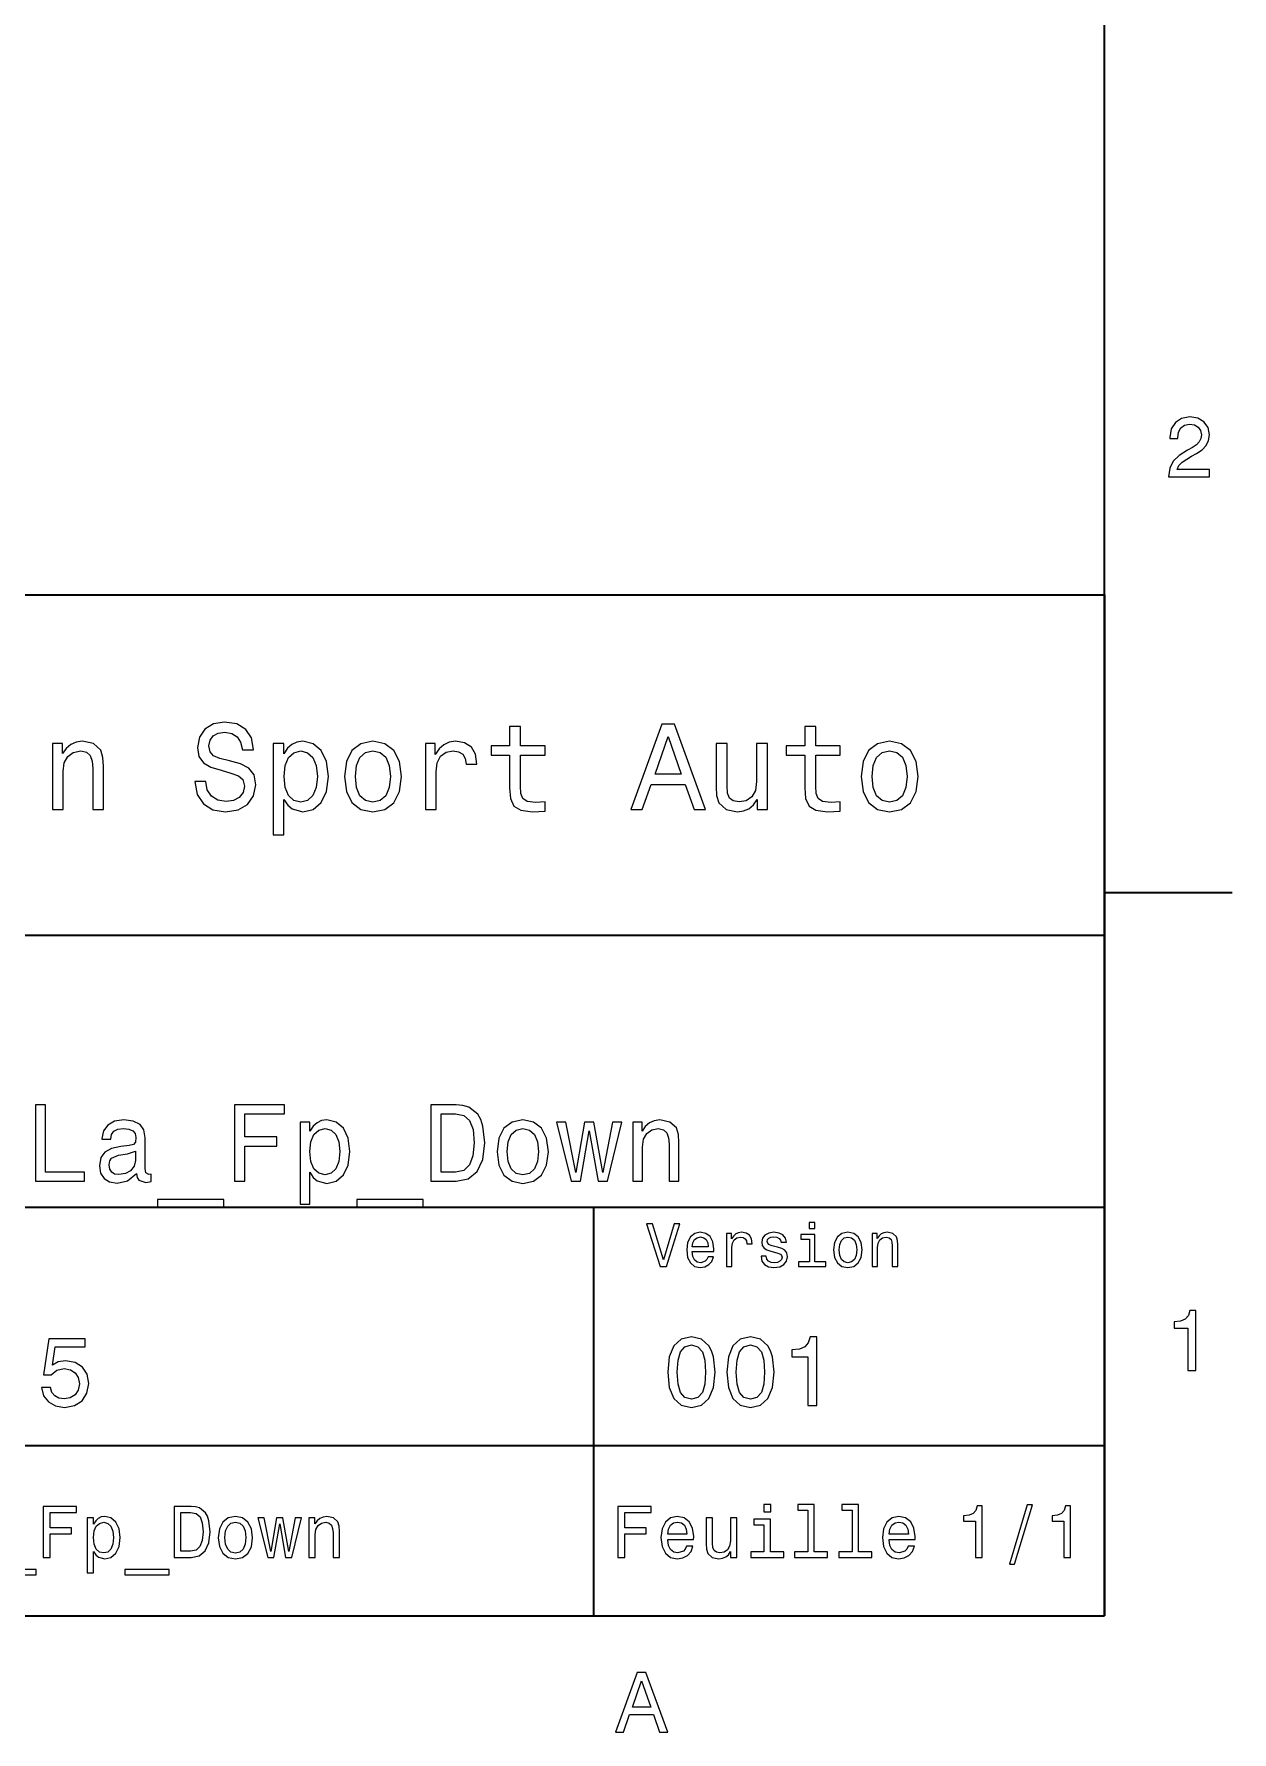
# Model space of a CAD drawing. Extents: x 0 to 297, y 0 to 210.
# Drawn here: x 224.1 to 294.5, y 3.2 to 103 of the extents above; entities that cross this region are included whole.
import ezdxf

# ---------------------------------------------------------------- set-up
doc = ezdxf.new("R2010")
doc.units = 0

msp = doc.modelspace()

# ---------------------------------------------------------------- linework, layer by layer
at = {"color": 7, "lineweight": 35}
for p, q in [((287, 10), (287, 200)), ((97, 70), (287, 70)), ((287, 70), (287, 10)), ((162, 50), (287, 50)), ((162, 34), (287, 34)), ((257, 10), (257, 34)), ((162, 20), (287, 20)), ((10, 10), (287, 10)), ((97, 10), (287, 10))]:
    msp.add_line(p, q, dxfattribs=at)
at = {"color": 7, "lineweight": 35, "ltscale": 0.1875}
msp.add_line((287, 52.5), (294.5, 52.5), dxfattribs=at)
at = {"color": 7, "lineweight": 13}
for points in [[(290.76947, 76.916786), (293.175079, 76.916786), (293.175079, 77.350502), (291.273773, 77.350502), (291.3797, 77.587532), (291.561249, 77.784218), (292.121033, 78.142288), (292.418579, 78.293587), (292.751434, 78.510445), (292.988464, 78.762604), (293.124634, 79.060158), (293.175079, 79.398056), (293.089355, 79.821686), (292.852325, 80.154541), (292.489197, 80.366356), (292.020172, 80.442001), (291.536041, 80.35627), (291.167877, 80.119232), (290.930847, 79.740997), (290.850159, 79.241714), (290.850159, 79.171112), (291.309082, 79.171112), (291.309082, 79.211456), (291.354462, 79.554398), (291.490631, 79.806557), (291.707489, 79.967941), (291.994965, 80.023415), (292.287476, 79.972984), (292.504333, 79.846901), (292.645538, 79.650215), (292.695984, 79.403099), (292.660675, 79.171112), (292.56485, 78.974426), (292.403473, 78.802956), (292.181549, 78.651657), (291.884003, 78.490273), (291.389771, 78.177589), (291.041779, 77.844742), (290.835022, 77.441284), (290.76947, 76.931915)], [(234.20462, 59.030979), (233.548996, 59.030979), (233.693085, 58.267288), (234.053314, 57.70533), (234.608078, 57.366714), (235.357361, 57.244236), (236.099426, 57.359509), (236.654175, 57.67651), (237.007202, 58.17363), (237.136902, 58.82925), (237.028824, 59.420029), (236.726227, 59.801872), (236.236313, 60.054031), (235.580704, 60.241352), (235.018738, 60.378242), (234.651306, 60.536743), (234.442368, 60.767288), (234.377533, 61.127522), (234.442368, 61.451729), (234.629684, 61.696686), (234.917877, 61.862389), (235.314133, 61.920029), (235.71759, 61.84798), (236.034592, 61.653458), (236.24353, 61.32925), (236.344391, 60.889767), (237, 60.889767), (237, 60.904179), (236.884735, 61.581409), (236.546112, 62.085732), (236.01297, 62.402737), (235.292511, 62.510807), (234.644104, 62.402737), (234.139771, 62.100143), (233.815567, 61.631844), (233.700287, 61.026657), (233.793961, 60.486309), (234.067734, 60.118874), (234.5, 59.873917), (235.09079, 59.6866), (235.674362, 59.520893), (236.113831, 59.362389), (236.380402, 59.131844), (236.47406, 58.757202), (236.387619, 58.375359), (236.164276, 58.087173), (235.825653, 57.907059), (235.386169, 57.849422), (234.896255, 57.928673), (234.521622, 58.159222), (234.283875, 58.533859)], [(252.05043, 60.579971), (252.05043, 58.64193), (252.093658, 58.015129), (252.29538, 57.582851), (252.698853, 57.330688), (253.383286, 57.244236), (254.132568, 57.280258), (254.132568, 57.827808), (253.585022, 57.78458), (253.087891, 57.842216), (252.82132, 58.022331), (252.706055, 58.324928), (252.684448, 58.75), (252.684448, 60.579971), (254.132568, 60.579971), (254.132568, 61.120316), (252.684448, 61.120316), (252.684448, 62.251438), (252.05043, 62.251438), (252.05043, 61.120316), (250.955322, 61.120316), (250.955322, 60.579971)], [(259.175781, 57.381123), (259.838623, 57.381123), (260.364563, 58.850864), (262.360229, 58.850864), (262.886169, 57.381123), (263.563416, 57.381123), (261.733429, 62.388329), (260.998566, 62.388329)], [(269.399109, 60.579971), (269.399109, 58.64193), (269.442352, 58.015129), (269.644073, 57.582851), (270.047546, 57.330688), (270.731995, 57.244236), (271.481262, 57.280258), (271.481262, 57.827808), (270.933716, 57.78458), (270.436584, 57.842216), (270.170013, 58.022331), (270.054749, 58.324928), (270.033142, 58.75), (270.033142, 60.579971), (271.481262, 60.579971), (271.481262, 61.120316), (270.033142, 61.120316), (270.033142, 62.251438), (269.399109, 62.251438), (269.399109, 61.120316), (268.304016, 61.120316), (268.304016, 60.579971)], [(225.177246, 57.381123), (225.811249, 57.381123), (225.811249, 59.614552), (225.876083, 60.12608), (226.085022, 60.500717), (226.409225, 60.731266), (226.841507, 60.817722), (227.187317, 60.745674), (227.403458, 60.551151), (227.511536, 60.226944), (227.547546, 59.794666), (227.547546, 57.381123), (228.181564, 57.381123), (228.181564, 59.924351), (228.15274, 60.435879), (228.023056, 60.86095), (227.597992, 61.25), (226.935165, 61.386887), (226.567719, 61.336452), (226.257935, 61.199566), (225.991364, 60.969017), (225.782425, 60.659222), (225.782425, 61.25), (225.177246, 61.25)], [(238.786743, 60.652016), (238.786743, 61.25), (238.15274, 61.25), (238.15274, 55.882565), (238.786743, 55.882565), (238.786743, 57.971901), (239.010101, 57.633286), (239.262253, 57.409943), (239.896271, 57.244236), (240.50145, 57.381123), (240.976959, 57.791786), (241.286743, 58.440201), (241.402023, 59.319164), (241.286743, 60.190922), (240.976959, 60.839336), (240.50145, 61.242794), (239.896271, 61.386887), (239.550446, 61.343658), (239.255051, 61.206772), (239.002899, 60.976223)], [(242.338623, 59.311958), (242.453888, 58.432995), (242.785309, 57.78458), (243.311249, 57.381123), (244.017303, 57.244236), (244.716141, 57.381123), (245.242081, 57.777374), (245.573486, 58.425793), (245.695969, 59.311958), (245.573486, 60.190922), (245.242081, 60.846542), (244.716141, 61.242794), (244.017303, 61.386887), (243.311249, 61.242794), (242.785309, 60.839336), (242.453888, 60.190922)], [(247.100861, 57.381123), (247.734863, 57.381123), (247.734863, 59.592937), (247.799713, 60.12608), (247.994232, 60.507923), (248.311249, 60.738472), (248.736313, 60.817722), (249.053314, 60.767288), (249.291077, 60.623199), (249.435165, 60.378242), (249.485596, 60.046829), (250.126801, 60.046829), (250.040344, 60.630402), (249.802597, 61.048271), (249.406342, 61.30043), (248.865997, 61.386887), (248.498566, 61.32925), (248.181549, 61.185158), (247.900574, 60.940201), (247.677246, 60.608788), (247.677246, 61.25), (247.100861, 61.25)], [(260.595093, 59.463257), (261.365997, 61.667866), (262.136902, 59.463257)], [(267.194519, 61.25), (266.560516, 61.25), (266.560516, 59.016571), (266.488464, 58.497837), (266.279541, 58.123196), (265.955322, 57.892651), (265.530243, 57.820602), (265.19165, 57.878242), (264.975494, 58.051151), (264.853027, 58.346542), (264.824219, 58.764408), (264.824219, 61.25), (264.190186, 61.25), (264.190186, 58.706772), (264.211792, 58.195244), (264.348694, 57.770172), (264.766571, 57.381123), (265.436584, 57.244236), (265.796814, 57.294666), (266.106628, 57.424351), (266.373199, 57.647694), (266.589325, 57.971901), (266.589325, 57.381123), (267.194519, 57.381123)], [(272.698853, 59.311958), (272.814117, 58.432995), (273.145508, 57.78458), (273.671448, 57.381123), (274.377502, 57.244236), (275.076355, 57.381123), (275.602295, 57.777374), (275.933716, 58.425793), (276.056183, 59.311958), (275.933716, 60.190922), (275.602295, 60.846542), (275.076355, 61.242794), (274.377502, 61.386887), (273.671448, 61.242794), (273.145508, 60.839336), (272.814117, 60.190922)], [(239.788193, 57.8134), (239.363129, 57.907059), (239.053314, 58.195244), (238.858795, 58.663544), (238.793945, 59.319164), (238.858795, 59.967579), (239.053314, 60.435879), (239.363129, 60.716858), (239.788193, 60.817722), (240.177246, 60.716858), (240.48703, 60.428673), (240.681564, 59.960373), (240.753601, 59.319164), (240.681564, 58.67075), (240.48703, 58.195244), (240.177246, 57.907059)], [(242.98703, 59.319164), (243.05188, 59.967579), (243.253601, 60.435879), (243.57782, 60.72406), (244.017303, 60.824928), (244.449585, 60.72406), (244.773773, 60.443081), (244.97551, 59.967579), (245.047546, 59.319164), (244.97551, 58.663544), (244.773773, 58.188038), (244.449585, 57.899853), (244.017303, 57.806194), (243.57782, 57.899853), (243.253601, 58.188038), (243.05188, 58.663544)], [(273.34726, 59.319164), (273.412109, 59.967579), (273.613831, 60.435879), (273.938019, 60.72406), (274.377502, 60.824928), (274.809784, 60.72406), (275.134003, 60.443081), (275.335724, 59.967579), (275.407776, 59.319164), (275.335724, 58.663544), (275.134003, 58.188038), (274.809784, 57.899853), (274.377502, 57.806194), (273.938019, 57.899853), (273.613831, 58.188038), (273.412109, 58.663544)], [(224.183716, 35.530258), (227.075653, 35.530258), (227.075653, 36.074928), (224.780258, 36.074928), (224.780258, 40.030258), (224.183716, 40.030258)], [(235.881119, 35.530258), (236.484146, 35.530258), (236.484146, 37.598701), (238.377518, 37.598701), (238.377518, 38.136887), (236.484146, 38.136887), (236.484146, 39.485588), (238.811951, 39.485588), (238.811951, 40.030258), (235.881119, 40.030258)], [(248.914261, 40.030258), (247.416412, 40.030258), (247.416412, 35.530258), (248.914261, 35.530258), (249.621033, 35.672909), (250.14624, 36.107349), (250.470459, 36.814121), (250.587173, 37.780258), (250.483429, 38.76585), (250.353745, 39.1549), (250.17218, 39.466137), (249.646973, 39.887608), (249.303314, 39.991352)], [(230.129684, 35.98415), (230.129684, 35.964695), (230.162094, 35.744236), (230.259369, 35.588615), (230.667862, 35.465416), (230.985596, 35.517288), (230.985596, 35.958214), (230.849426, 35.938759), (230.667862, 36.023052), (230.635437, 36.282421), (230.635437, 38.085014), (230.557632, 38.545387), (230.330688, 38.869595), (229.93515, 39.064121), (229.377518, 39.135445), (228.832855, 39.057636), (228.430832, 38.837173), (228.177948, 38.493515), (228.093658, 38.039623), (228.093658, 38.000721), (228.605896, 38.000721), (228.651291, 38.273052), (228.793945, 38.467579), (229.027374, 38.584293), (229.358063, 38.629681), (229.675781, 38.59726), (229.90274, 38.5), (230.03891, 38.331409), (230.08429, 38.09798), (230.05835, 37.825645), (229.954605, 37.68948), (229.695236, 37.624638), (229.208923, 37.572765), (228.651291, 37.456051), (228.255768, 37.248558), (228.022339, 36.924351), (227.951004, 36.444523), (228.015839, 36.016571), (228.216858, 35.698845), (228.541061, 35.497837), (228.988464, 35.426514), (229.591492, 35.562679)], [(240.309784, 38.474064), (240.309784, 39.012245), (239.739197, 39.012245), (239.739197, 34.181557), (240.309784, 34.181557), (240.309784, 36.061958), (240.510803, 35.757202), (240.737747, 35.556194), (241.30835, 35.407059), (241.853027, 35.530258), (242.280975, 35.899857), (242.559784, 36.483429), (242.663544, 37.274494), (242.559784, 38.059078), (242.280975, 38.642651), (241.853027, 39.005764), (241.30835, 39.135445), (240.997116, 39.096542), (240.731262, 38.973343), (240.504318, 38.76585)], [(248.868866, 39.492073), (249.361664, 39.394814), (249.698837, 39.096542), (249.899841, 38.564842), (249.964691, 37.780258), (249.893372, 37.021614), (249.692352, 36.489914), (249.348694, 36.172188), (248.868866, 36.068443), (248.01944, 36.068443), (248.01944, 39.492073)], [(251.313385, 37.268009), (251.417145, 36.476944), (251.715408, 35.893372), (252.188751, 35.530258), (252.824203, 35.407059), (253.453156, 35.530258), (253.926514, 35.886887), (254.224777, 36.470459), (254.335007, 37.268009), (254.224777, 38.059078), (253.926514, 38.649136), (253.453156, 39.005764), (252.824203, 39.135445), (252.188751, 39.005764), (251.715408, 38.642651), (251.417145, 38.059078)], [(256.208923, 35.530258), (256.727661, 38.48703), (257.246399, 35.530258), (257.791077, 35.530258), (258.646973, 39.012245), (258.095825, 39.012245), (257.518738, 36.055473), (257.00647, 39.012245), (256.442352, 39.012245), (255.930115, 36.055473), (255.353027, 39.012245), (254.80835, 39.012245), (255.664261, 35.530258)], [(259.28891, 35.530258), (259.859497, 35.530258), (259.859497, 37.540344), (259.917847, 38.000721), (260.105896, 38.337894), (260.397705, 38.545387), (260.786743, 38.623199), (261.097961, 38.558357), (261.292511, 38.383286), (261.389771, 38.091499), (261.42218, 37.70245), (261.42218, 35.530258), (261.992798, 35.530258), (261.992798, 37.819164), (261.966858, 38.279537), (261.850128, 38.662102), (261.46759, 39.012245), (260.871033, 39.135445), (260.540344, 39.090057), (260.261536, 38.966858), (260.021606, 38.759365), (259.833557, 38.480545), (259.833557, 39.012245), (259.28891, 39.012245)], [(241.21109, 35.919308), (240.828522, 36.003601), (240.549713, 36.262966), (240.374634, 36.684437), (240.316284, 37.274494), (240.374634, 37.858067), (240.549713, 38.279537), (240.828522, 38.532421), (241.21109, 38.623199), (241.561234, 38.532421), (241.840057, 38.273052), (242.015121, 37.851585), (242.079956, 37.274494), (242.015121, 36.690922), (241.840057, 36.262966), (241.561234, 36.003601)], [(251.896973, 37.274494), (251.955322, 37.858067), (252.136871, 38.279537), (252.428665, 38.538902), (252.824203, 38.629681), (253.213257, 38.538902), (253.505035, 38.286022), (253.686584, 37.858067), (253.751434, 37.274494), (253.686584, 36.684437), (253.505035, 36.256481), (253.213257, 35.997116), (252.824203, 35.912823), (252.428665, 35.997116), (252.136871, 36.256481), (251.955322, 36.684437)], [(230.064835, 36.749279), (229.98703, 36.412102), (229.779541, 36.152737), (229.468292, 35.98415), (229.085724, 35.925793), (228.839325, 35.958214), (228.664261, 36.061958), (228.554031, 36.243515), (228.521606, 36.496395), (228.547546, 36.723343), (228.651291, 36.885445), (229.066284, 37.067001), (229.591492, 37.14481), (230.064835, 37.30043)], [(231.355179, 34.453888), (231.355179, 34), (235.258636, 34), (235.258636, 34.453888)], [(243.065552, 34.453888), (243.065552, 34), (246.969009, 34), (246.969009, 34.453888)], [(261.71109, 33.03458), (261.08429, 30.905619), (260.439484, 33.03458), (260.09726, 33.03458), (260.904175, 30.530979), (261.264404, 30.530979), (262.053314, 33.03458)], [(269.992798, 33.117435), (269.657776, 33.117435), (269.657776, 32.757202), (269.992798, 32.757202)], [(262.784576, 31.40634), (264.052582, 31.40634), (264.056183, 31.554033), (263.998566, 31.9683), (263.840057, 32.278099), (263.587891, 32.465416), (263.252869, 32.533859), (262.925079, 32.461815), (262.672913, 32.260086), (262.510803, 31.932276), (262.453156, 31.5), (262.507202, 31.056915), (262.669312, 30.732708), (262.917877, 30.530979), (263.242065, 30.462536), (263.523041, 30.509365), (263.753601, 30.631844), (263.922913, 30.826368), (264.020172, 31.085733), (263.706787, 31.085733), (263.641937, 30.941643), (263.548279, 30.833572), (263.281708, 30.747118), (263.076355, 30.786743), (262.921478, 30.912823), (262.820618, 31.118155), (262.784576, 31.395533)], [(262.784576, 31.672911), (262.824219, 31.921469), (262.921478, 32.105186), (263.069153, 32.216858), (263.263702, 32.256485), (263.45462, 32.216858), (263.602295, 32.105186), (263.692352, 31.921469), (263.724792, 31.672911)], [(264.794678, 30.530979), (265.111664, 30.530979), (265.111664, 31.636887), (265.144104, 31.903458), (265.241364, 32.094379), (265.399841, 32.209652), (265.612396, 32.249279), (265.770905, 32.224064), (265.889771, 32.152016), (265.961823, 32.029537), (265.98703, 31.863832), (266.307648, 31.863832), (266.264404, 32.155621), (266.145538, 32.364552), (265.947418, 32.490635), (265.677246, 32.533859), (265.49353, 32.505043), (265.335022, 32.432995), (265.194519, 32.310516), (265.082855, 32.144814), (265.082855, 32.465416), (264.794678, 32.465416)], [(267.791779, 31.658501), (267.485596, 31.730547), (267.258636, 31.8134), (267.182983, 31.982708), (267.20462, 32.101585), (267.280273, 32.188038), (267.40274, 32.242073), (267.579254, 32.263687), (267.748566, 32.242073), (267.881836, 32.177231), (267.968292, 32.079971), (268.004333, 31.950287), (268.314117, 31.950287), (268.314117, 31.957493), (268.260101, 32.191643), (268.112396, 32.375359), (267.881836, 32.490635), (267.579254, 32.533859), (267.273041, 32.490635), (267.049713, 32.371758), (266.90921, 32.195244), (266.865997, 31.971901), (266.898407, 31.755764), (266.999268, 31.604465), (267.164978, 31.496397), (267.406342, 31.420748), (267.759369, 31.334293), (267.975494, 31.244236), (268.033142, 31.17219), (268.054749, 31.064121), (268.022339, 30.930836), (267.935883, 30.829971), (267.79538, 30.765129), (267.608063, 30.743515), (267.409943, 30.765129), (267.265839, 30.840778), (267.168579, 30.963255), (267.128967, 31.132565), (266.822754, 31.132565), (266.873199, 30.844379), (267.020905, 30.635447), (267.255035, 30.509365), (267.579254, 30.462536), (267.917877, 30.509365), (268.166412, 30.635447), (268.317719, 30.837175), (268.371765, 31.100143), (268.332123, 31.327089), (268.220459, 31.481987), (268.036743, 31.582851)], [(269.981995, 30.79755), (269.981995, 32.400574), (269.167877, 32.400574), (269.167877, 32.130402), (269.664978, 32.130402), (269.664978, 30.79755), (269.016571, 30.79755), (269.016571, 30.530979), (270.637604, 30.530979), (270.637604, 30.79755)], [(271.087891, 31.496397), (271.145538, 31.056915), (271.311249, 30.732708), (271.574219, 30.530979), (271.927246, 30.462536), (272.276672, 30.530979), (272.539612, 30.729107), (272.705322, 31.053314), (272.766571, 31.496397), (272.705322, 31.935879), (272.539612, 32.263687), (272.276672, 32.461815), (271.927246, 32.533859), (271.574219, 32.461815), (271.311249, 32.260086), (271.145538, 31.935879)], [(271.412109, 31.5), (271.444519, 31.824207), (271.54538, 32.058357), (271.707489, 32.20245), (271.927246, 32.25288), (272.143372, 32.20245), (272.305481, 32.061958), (272.406342, 31.824207), (272.442352, 31.5), (272.406342, 31.17219), (272.305481, 30.934437), (272.143372, 30.790344), (271.927246, 30.743515), (271.707489, 30.790344), (271.54538, 30.934437), (271.444519, 31.17219)], [(273.350159, 30.530979), (273.667145, 30.530979), (273.667145, 31.647694), (273.699554, 31.903458), (273.804047, 32.090778), (273.966125, 32.206051), (274.182281, 32.249279), (274.355194, 32.213257), (274.463257, 32.115993), (274.517303, 31.95389), (274.535309, 31.737751), (274.535309, 30.530979), (274.852295, 30.530979), (274.852295, 31.802593), (274.837891, 32.058357), (274.773041, 32.270893), (274.560516, 32.465416), (274.229095, 32.533859), (274.04538, 32.508644), (273.890503, 32.440201), (273.757202, 32.324928), (273.65274, 32.170029), (273.65274, 32.465416), (273.350159, 32.465416)], [(291.909241, 24.416786), (292.368164, 24.416786), (292.368164, 27.942001), (292.025208, 27.942001), (291.934448, 27.634365), (291.752899, 27.427593), (291.475525, 27.306557), (291.092224, 27.266211), (291.092224, 26.90814), (291.909241, 26.90814)], [(224.533142, 23.40346), (224.659943, 22.930836), (224.942352, 22.56196), (225.357346, 22.331413), (225.887604, 22.244957), (226.469742, 22.348703), (226.925064, 22.631124), (227.213257, 23.080692), (227.322769, 23.657061), (227.224777, 24.193085), (226.94812, 24.613834), (226.515839, 24.884727), (225.956772, 24.98271), (225.52449, 24.913546), (225.190201, 24.723343), (225.351578, 25.801153), (227.103745, 25.801153), (227.103745, 26.273777), (224.965424, 26.273777), (224.648407, 24.152739), (225.109512, 24.152739), (225.443802, 24.423632), (225.870316, 24.521614), (226.239197, 24.458214), (226.521606, 24.273777), (226.700287, 23.991356), (226.763687, 23.628242), (226.700287, 23.265131), (226.515839, 22.98271), (226.233429, 22.804035), (225.870316, 22.740635), (225.564835, 22.780981), (225.328522, 22.913546), (225.155609, 23.121038), (225.069153, 23.40346)], [(261.345825, 24.314121), (261.432281, 23.409224), (261.703156, 22.763689), (262.135437, 22.371759), (262.734863, 22.244957), (263.328522, 22.371759), (263.760803, 22.763689), (264.02594, 23.409224), (264.118164, 24.314121), (264.02594, 25.213257), (263.916412, 25.570606), (263.760803, 25.864553), (263.328522, 26.256485), (262.734863, 26.38905), (262.135437, 26.256485), (261.703156, 25.858791), (261.432281, 25.213257)], [(264.815552, 24.314121), (264.902008, 23.409224), (265.172913, 22.763689), (265.605194, 22.371759), (266.20462, 22.244957), (266.798279, 22.371759), (267.23056, 22.763689), (267.495667, 23.409224), (267.587891, 24.314121), (267.495667, 25.213257), (267.386169, 25.570606), (267.23056, 25.864553), (266.798279, 26.256485), (266.20462, 26.38905), (265.605194, 26.256485), (265.172913, 25.858791), (264.902008, 25.213257)], [(269.570618, 22.360231), (270.095093, 22.360231), (270.095093, 26.38905), (269.703156, 26.38905), (269.599426, 26.037464), (269.391937, 25.801153), (269.074921, 25.662825), (268.636902, 25.616714), (268.636902, 25.207493), (269.570618, 25.207493)], [(261.899139, 24.314121), (261.945251, 25.011528), (262.089325, 25.51297), (262.348694, 25.806917), (262.734863, 25.910664), (263.115265, 25.806917), (263.374634, 25.51297), (263.518738, 25.011528), (263.56485, 24.314121), (263.518738, 23.610952), (263.374634, 23.10951), (263.115265, 22.815563), (262.734863, 22.717581), (262.348694, 22.815563), (262.089325, 23.10951), (261.945251, 23.610952)], [(265.368866, 24.314121), (265.414978, 25.011528), (265.559082, 25.51297), (265.818451, 25.806917), (266.20462, 25.910664), (266.585022, 25.806917), (266.844391, 25.51297), (266.988464, 25.011528), (267.034576, 24.314121), (266.988464, 23.610952), (266.844391, 23.10951), (266.585022, 22.815563), (266.20462, 22.717581), (265.818451, 22.815563), (265.559082, 23.10951), (265.414978, 23.610952)], [(224.642654, 13.428675), (225.044678, 13.428675), (225.044678, 14.807637), (226.306915, 14.807637), (226.306915, 15.166427), (225.044678, 15.166427), (225.044678, 16.065563), (226.596542, 16.065563), (226.596542, 16.428675), (224.642654, 16.428675)], [(233.331421, 16.428675), (232.332855, 16.428675), (232.332855, 13.428675), (233.331421, 13.428675), (233.802597, 13.523775), (234.15274, 13.813401), (234.368881, 14.284582), (234.446686, 14.928675), (234.377533, 15.585735), (234.291077, 15.845101), (234.170044, 16.052593), (233.819885, 16.333574), (233.59079, 16.402739)], [(233.301163, 16.069885), (233.629684, 16.005043), (233.854477, 15.806196), (233.98848, 15.45173), (234.031708, 14.928675), (233.984161, 14.422911), (233.850159, 14.068444), (233.621048, 13.856628), (233.301163, 13.787464), (232.734879, 13.787464), (232.734879, 16.069885)], [(258.414978, 13.428675), (258.817017, 13.428675), (258.817017, 14.807637), (260.079254, 14.807637), (260.079254, 15.166427), (258.817017, 15.166427), (258.817017, 16.065563), (260.368866, 16.065563), (260.368866, 16.428675), (258.414978, 16.428675)], [(267.389038, 16.532421), (266.98703, 16.532421), (266.98703, 16.100145), (267.389038, 16.100145)], [(269.572052, 16.212536), (269.572052, 13.748559), (268.789612, 13.748559), (268.789612, 13.428675), (270.73056, 13.428675), (270.73056, 13.748559), (269.952454, 13.748559), (269.952454, 16.532421), (268.975494, 16.532421), (268.975494, 16.212536)], [(272.174347, 16.212536), (272.174347, 13.748559), (271.391937, 13.748559), (271.391937, 13.428675), (273.332855, 13.428675), (273.332855, 13.748559), (272.554749, 13.748559), (272.554749, 16.532421), (271.57782, 16.532421), (271.57782, 16.212536)], [(279.416443, 13.428675), (279.809814, 13.428675), (279.809814, 16.450289), (279.515839, 16.450289), (279.438049, 16.1866), (279.28241, 16.009367), (279.044678, 15.905621), (278.716125, 15.871038), (278.716125, 15.564121), (279.416443, 15.564121)], [(281.42218, 13.026657), (281.720459, 13.026657), (282.766571, 16.510807), (282.463989, 16.510807)], [(284.621033, 13.428675), (285.014404, 13.428675), (285.014404, 16.450289), (284.720459, 16.450289), (284.642639, 16.1866), (284.48703, 16.009367), (284.249268, 15.905621), (283.920746, 15.871038), (283.920746, 15.564121), (284.621033, 15.564121)], [(227.595108, 15.391211), (227.595108, 15.75), (227.214706, 15.75), (227.214706, 12.529539), (227.595108, 12.529539), (227.595108, 13.783141), (227.729111, 13.579971), (227.880402, 13.445966), (228.260803, 13.346542), (228.623932, 13.428675), (228.909225, 13.675073), (229.095108, 14.064121), (229.164276, 14.591499), (229.095108, 15.114553), (228.909225, 15.503603), (228.623932, 15.745678), (228.260803, 15.832133), (228.053314, 15.806196), (227.876083, 15.724064), (227.724792, 15.585735)], [(228.195969, 13.688041), (227.940918, 13.744237), (227.755051, 13.917148), (227.638336, 14.198127), (227.599426, 14.591499), (227.638336, 14.980548), (227.755051, 15.261528), (227.940918, 15.430116), (228.195969, 15.490635), (228.429398, 15.430116), (228.61528, 15.257205), (228.731995, 14.976225), (228.775223, 14.591499), (228.731995, 14.20245), (228.61528, 13.917148), (228.429398, 13.744237)], [(234.930847, 14.587176), (235, 14.059798), (235.198853, 13.67075), (235.51442, 13.428675), (235.938049, 13.346542), (236.357361, 13.428675), (236.672913, 13.666427), (236.871765, 14.055476), (236.945251, 14.587176), (236.871765, 15.114553), (236.672913, 15.507925), (236.357361, 15.745678), (235.938049, 15.832133), (235.51442, 15.745678), (235.198853, 15.503603), (235, 15.114553)], [(235.319885, 14.591499), (235.358795, 14.980548), (235.479828, 15.261528), (235.674362, 15.434439), (235.938049, 15.494957), (236.197418, 15.434439), (236.391937, 15.26585), (236.51297, 14.980548), (236.556198, 14.591499), (236.51297, 14.198127), (236.391937, 13.912825), (236.197418, 13.739914), (235.938049, 13.683718), (235.674362, 13.739914), (235.479828, 13.912825), (235.358795, 14.198127)], [(238.194534, 13.428675), (238.540344, 15.399857), (238.886169, 13.428675), (239.249283, 13.428675), (239.819885, 15.75), (239.452454, 15.75), (239.067734, 13.778819), (238.726227, 15.75), (238.350159, 15.75), (238.008652, 13.778819), (237.623932, 15.75), (237.260818, 15.75), (237.831421, 13.428675)], [(240.247849, 13.428675), (240.62825, 13.428675), (240.62825, 14.768732), (240.66716, 15.075649), (240.792511, 15.300432), (240.987045, 15.438761), (241.246399, 15.490635), (241.453903, 15.447407), (241.583588, 15.330692), (241.648422, 15.136168), (241.670044, 14.876801), (241.670044, 13.428675), (242.050446, 13.428675), (242.050446, 14.954612), (242.033142, 15.261528), (241.955338, 15.516571), (241.700302, 15.75), (241.302597, 15.832133), (241.082138, 15.801874), (240.896271, 15.719741), (240.736328, 15.581412), (240.610962, 15.395534), (240.610962, 15.75), (240.247849, 15.75)], [(261.341492, 14.479107), (262.863098, 14.479107), (262.867432, 14.656341), (262.798279, 15.153459), (262.608063, 15.525217), (262.305481, 15.75), (261.903473, 15.832133), (261.510101, 15.745678), (261.207489, 15.503603), (261.01297, 15.110231), (260.943817, 14.591499), (261.008636, 14.059798), (261.203156, 13.67075), (261.501434, 13.428675), (261.890503, 13.346542), (262.227661, 13.402739), (262.504333, 13.549712), (262.707489, 13.783141), (262.824219, 14.09438), (262.44812, 14.09438), (262.370331, 13.92147), (262.257935, 13.791787), (261.938049, 13.688041), (261.69165, 13.735591), (261.505768, 13.886888), (261.384735, 14.133286), (261.341492, 14.466139)], [(261.341492, 14.798992), (261.389038, 15.097262), (261.505768, 15.317724), (261.682983, 15.45173), (261.916412, 15.49928), (262.145538, 15.45173), (262.322754, 15.317724), (262.430847, 15.097262), (262.469727, 14.798992)], [(265.400574, 15.75), (265.020172, 15.75), (265.020172, 14.409943), (264.976959, 14.098703), (264.851593, 13.873919), (264.657074, 13.735591), (264.402008, 13.692364), (264.198853, 13.726946), (264.069153, 13.830692), (263.995667, 14.007925), (263.978394, 14.258646), (263.978394, 15.75), (263.597992, 15.75), (263.597992, 14.224064), (263.610962, 13.917148), (263.693085, 13.662104), (263.943817, 13.428675), (264.345825, 13.346542), (264.561951, 13.376801), (264.747833, 13.454611), (264.907776, 13.588617), (265.037476, 13.783141), (265.037476, 13.428675), (265.400574, 13.428675)], [(267.376068, 13.748559), (267.376068, 15.672191), (266.399139, 15.672191), (266.399139, 15.347983), (266.995667, 15.347983), (266.995667, 13.748559), (266.21759, 13.748559), (266.21759, 13.428675), (268.162811, 13.428675), (268.162811, 13.748559)], [(274.353027, 14.479107), (275.874634, 14.479107), (275.878967, 14.656341), (275.809814, 15.153459), (275.619598, 15.525217), (275.317017, 15.75), (274.914978, 15.832133), (274.521606, 15.745678), (274.219025, 15.503603), (274.024506, 15.110231), (273.955322, 14.591499), (274.020172, 14.059798), (274.214691, 13.67075), (274.51297, 13.428675), (274.902008, 13.346542), (275.239197, 13.402739), (275.515839, 13.549712), (275.719025, 13.783141), (275.835724, 14.09438), (275.459656, 14.09438), (275.381836, 13.92147), (275.26944, 13.791787), (274.949554, 13.688041), (274.703186, 13.735591), (274.517303, 13.886888), (274.39624, 14.133286), (274.353027, 14.466139)], [(274.353027, 14.798992), (274.400574, 15.097262), (274.517303, 15.317724), (274.694519, 15.45173), (274.927948, 15.49928), (275.157074, 15.45173), (275.33429, 15.317724), (275.442352, 15.097262), (275.481262, 14.798992)], [(221.625366, 12.711096), (221.625366, 12.408502), (224.227676, 12.408502), (224.227676, 12.711096)], [(229.432281, 12.711096), (229.432281, 12.408502), (232.034592, 12.408502), (232.034592, 12.711096)], [(258.266846, 3.166787), (258.730835, 3.166787), (259.098999, 4.195605), (260.495972, 4.195605), (260.864105, 3.166787), (261.338165, 3.166787), (260.05719, 6.67183), (259.542786, 6.67183)], [(259.260376, 4.624279), (259.799988, 6.167507), (260.33963, 4.624279)]]:
    msp.add_lwpolyline(points, close=True, dxfattribs=at)

doc.saveas('drawing.dxf')
